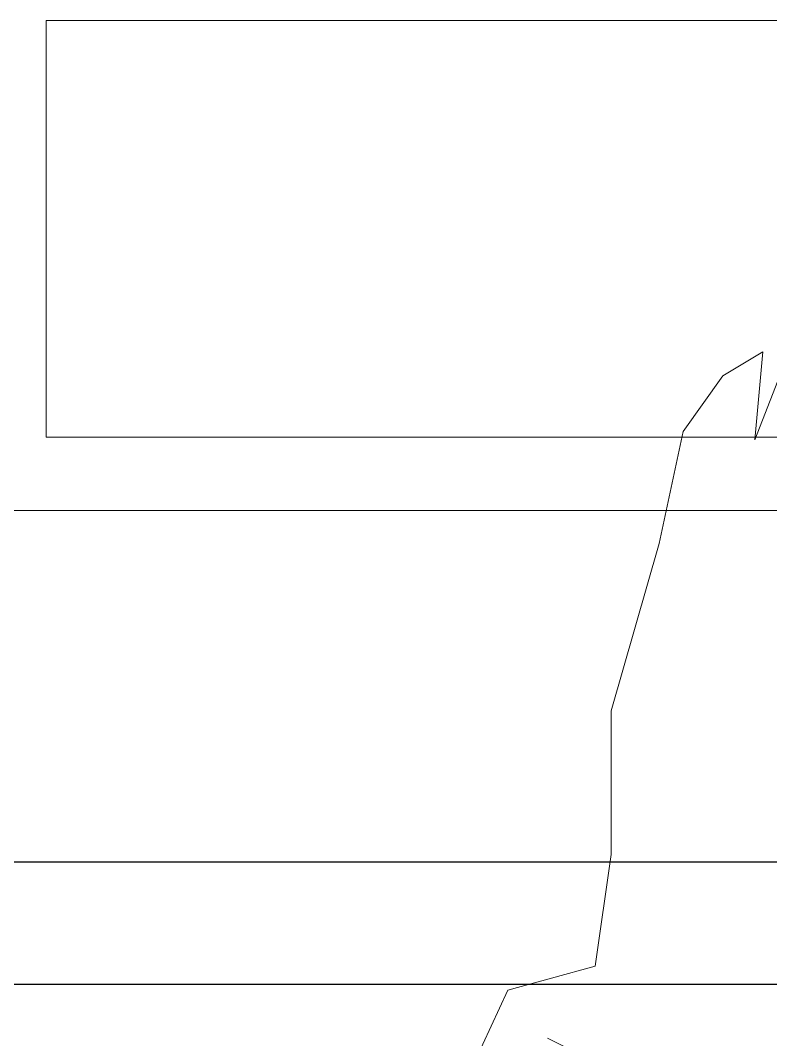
# Model space of a CAD drawing. Header units: millimetres. Extents: x 3104083 to 3173399, y -3165492 to -3044687.
# Drawn here: x 3116184.4 to 3116306.9, y -3134962.4 to -3134796 of the extents above; entities that cross this region are included whole.
import ezdxf

# ---------------------------------------------------------------- set-up
doc = ezdxf.new("R2010")
doc.units = ezdxf.units.MM
doc.header["$LTSCALE"] = 500
doc.header["$MEASUREMENT"] = 0
for name, color, linetype in [('ZB_厨柜', 7, 'CONTINUOUS'), ('zb厨柜', 7, 'CONTINUOUS'), ('柜体', 2, 'CONTINUOUS')]:
    doc.layers.add(name, color=color, linetype=linetype)
doc.layers.add('zb装饰', color=252, linetype='CONTINUOUS', lineweight=5)
doc.layers.add('电器', color=85, linetype='CONTINUOUS', lineweight=15)

# ---------------------------------------------------------------- blocks, each defined once
blk = doc.blocks.new('双灶具平面')
at = {"layer": '电器'}
for p, q in [((216860.64, -106326.37), (216400.64, -106326.37)), ((216400.64, -106326.37), (216400.64, -106394.37)), ((216860.64, -106394.37), (216400.64, -106394.37)), ((217004.64, -106406.37), (216256.64, -106406.37))]:
    blk.add_line(p, q, dxfattribs=at)
blk = doc.blocks.new('A$C42FC2733')
at = {"layer": 'zb装饰', "color": 252, "linetype": 'ByBlock'}
for p, q in [((317.76, 391.66), (283.9, 407.28)), ((321.67, 377.35), (317.76, 391.66)), ((304.74, 374.75), (309.95, 385.16)), ((339.9, 374.75), (321.67, 377.35)), ((363.35, 374.75), (339.9, 374.75)), ((390.69, 366.94), (363.35, 374.75)), ((408.93, 363.03), (390.69, 366.94)), ((418.04, 356.53), (408.93, 363.03)), ((421.95, 350.02), (418.04, 356.53)), ((437.58, 339.61), (407.62, 351.32)), ((407.62, 351.32), (421.95, 350.02))]:
    blk.add_line(p, q, dxfattribs=at)

msp = doc.modelspace()

# ---------------------------------------------------------------- linework, layer by layer
at = {"layer": '柜体'}
for p, q in [((3117428.59, -3134933.409), (3115518.589, -3134933.41)), ((3117428.59, -3134953.409), (3115518.589, -3134953.41))]:
    msp.add_line(p, q, dxfattribs=at)

# ---------------------------------------------------------------- block references
at = {"layer": 'ZB_厨柜', "color": 253}
msp.add_blockref('双灶具平面', (2899787.946, -3028469.666), dxfattribs=at)
at = {"layer": 'zb厨柜', "rotation": 90}
msp.add_blockref('A$C42FC2733', (3116655.621, -3135272.09), dxfattribs=at)

doc.saveas('drawing.dxf')
